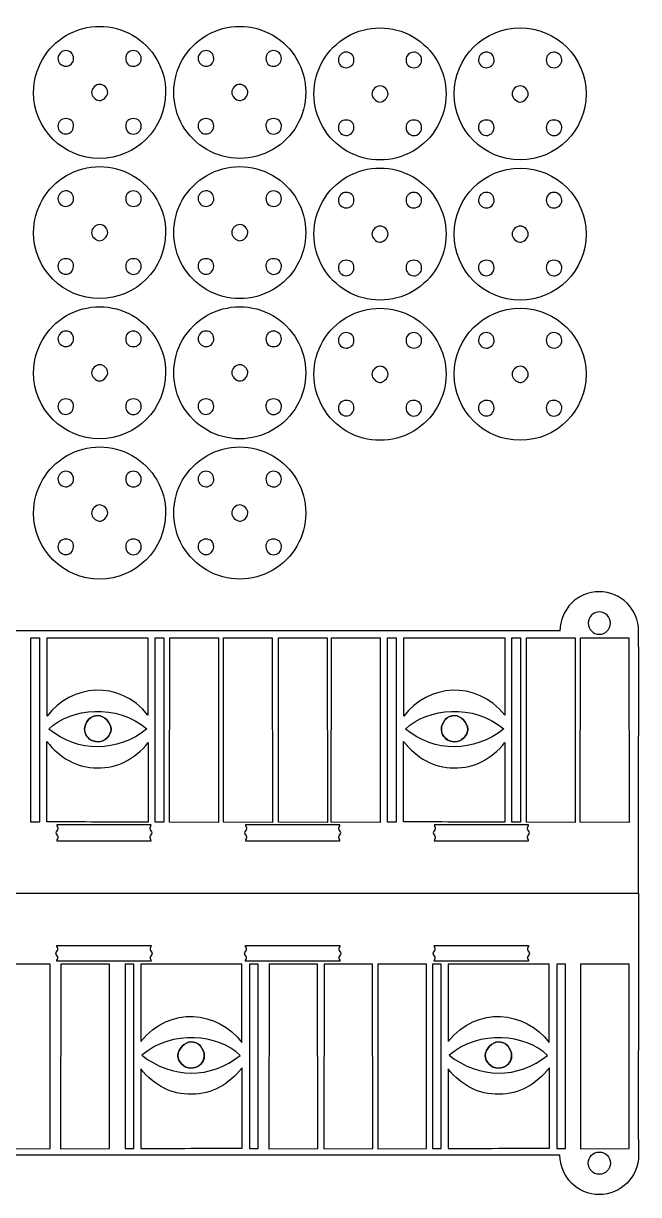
# Model space of a CAD drawing. Extents: x 12 to 252, y 24 to 247.
# Drawn here: x 134.9 to 252.3, y 24.1 to 247.5 of the extents above; entities that cross this region are included whole.
import ezdxf

# ---------------------------------------------------------------- set-up
doc = ezdxf.new("R2010")
doc.units = 0
doc.layers.add('Base', color=7, linetype='CONTINUOUS')

msp = doc.modelspace()

# ---------------------------------------------------------------- linework, layer by layer
at = {"layer": 'Base', "color": 7}
for points in [[(144.471365, 240.767176)], [(154.425734, 240.797804)], [(171.212502, 240.767176)], [(181.166871, 240.797804)], [(197.967207, 240.482061)], [(207.921576, 240.512689)], [(224.708344, 240.482061)], [(234.662713, 240.512689)], [(150.995306, 234.273864)], [(177.736443, 234.273864)], [(204.491147, 233.988749)], [(231.232284, 233.988749)], [(143.001182, 229.311995)], [(155.895918, 229.311995)], [(169.742318, 229.311995)], [(182.637055, 229.311995)], [(196.497023, 229.02688)], [(209.39176, 229.02688)], [(223.23816, 229.02688)], [(236.132897, 229.02688)], [(144.471365, 214.026057)], [(154.425734, 214.056685)], [(171.212502, 214.026057)], [(181.166871, 214.056685)], [(197.967207, 213.740906)], [(207.921576, 213.771535)], [(224.708344, 213.740906)], [(234.662713, 213.771535)], [(150.995306, 207.532744)], [(177.736443, 207.532744)], [(204.491147, 207.247594)], [(231.232284, 207.247594)], [(143.001182, 202.570876)], [(155.895918, 202.570876)], [(169.742318, 202.570876)], [(182.637055, 202.570876)], [(196.497023, 202.285725)], [(209.39176, 202.285725)], [(223.23816, 202.285725)], [(236.132897, 202.285725)], [(144.471365, 187.284937)], [(154.425734, 187.315566)], [(171.212502, 187.284937)], [(181.166871, 187.315566)], [(197.967207, 186.999787)], [(207.921576, 187.030415)], [(224.708344, 186.999787)], [(234.662713, 187.030415)], [(150.995306, 180.791625)], [(177.736443, 180.791625)], [(204.491147, 180.506475)], [(231.232284, 180.506475)], [(143.001182, 175.829756)], [(155.895918, 175.829756)], [(169.742318, 175.829756)], [(182.637055, 175.829756)], [(196.497023, 175.544606)], [(209.39176, 175.544606)], [(223.23816, 175.544606)], [(236.132897, 175.544606)], [(144.471365, 160.543783)], [(154.425734, 160.574411)], [(171.212502, 160.543783)], [(181.166871, 160.574411)], [(150.995306, 154.050471)], [(177.736443, 154.050471)], [(143.001182, 149.088602)], [(155.895918, 149.088602)], [(169.742318, 149.088602)], [(182.637055, 149.088602)], [(136.336571, 130.24884), (137.975079, 130.24884), (137.975079, 95.088902), (136.336571, 95.088902)], [(161.703126, 95.088902), (160.064616, 95.088902), (160.064616, 130.24884), (161.703126, 130.24884)], [(172.14386, 95.048456), (162.803176, 95.109292), (162.832457, 130.289124), (172.11458, 130.289124)], [(182.419098, 95.048456), (173.078414, 95.109292), (173.107695, 130.289124), (182.389818, 130.289124)], [(192.910843, 95.048456), (183.570159, 95.109292), (183.59944, 130.289124), (192.881563, 130.289124)], [(202.97541, 95.048456), (193.634726, 95.109292), (193.664006, 130.289124), (202.946129, 130.289124)], [(204.398113, 130.24884), (206.036621, 130.24884), (206.036621, 95.088902), (204.398113, 95.088902)], [(229.764668, 95.088902), (228.126158, 95.088902), (228.126158, 130.24884), (229.764668, 130.24884)], [(240.205402, 95.048456), (230.864718, 95.109292), (230.893999, 130.289124), (240.176122, 130.289124)], [(250.48064, 95.048456), (241.139956, 95.109292), (241.169237, 130.289124), (250.45136, 130.289124)], [(146.592425, 112.790242)], [(146.592425, 112.790242)], [(158.486792, 112.911616)], [(214.653967, 112.790242)], [(214.653967, 112.790242)], [(226.548334, 112.911616)], [(139.370848, 95.149586)], [(207.43239, 95.149586)], [(130.683604, 32.808619), (140.024287, 32.869456), (139.995007, 68.04929), (130.712884, 68.04929)], [(142.014744, 32.808619), (151.355432, 32.869456), (151.326151, 68.04929), (142.044025, 68.04929)], [(154.308314, 32.849057), (155.946823, 32.849057), (155.946823, 68.008996), (154.308314, 68.008996)], [(179.674868, 68.008996), (178.03636, 68.008996), (178.03636, 32.849057), (179.674868, 32.849057)], [(181.738396, 32.808619), (191.07908, 32.869456), (191.049799, 68.04929), (181.767677, 68.04929)], [(192.230141, 32.808619), (201.570825, 32.869456), (201.541544, 68.04929), (192.259421, 68.04929)], [(202.505379, 32.808619), (211.846063, 32.869456), (211.816782, 68.04929), (202.53466, 68.04929)], [(212.94611, 32.849057), (214.58462, 32.849057), (214.58462, 68.008996), (212.94611, 68.008996)], [(238.312665, 68.008996), (236.674157, 68.008996), (236.674157, 32.849057), (238.312665, 32.849057)], [(241.169205, 32.808619), (250.509889, 32.869456), (250.480609, 68.04929), (241.198486, 68.04929)], [(157.524647, 50.671771)], [(169.419014, 50.550398)], [(169.419014, 50.550398)], [(216.162444, 50.671771)], [(228.05681, 50.550398)], [(228.05681, 50.550398)], [(176.640591, 32.909742)], [(235.278388, 32.909742)]]:
    msp.add_lwpolyline(points, close=True, dxfattribs=at)
at = {"layer": 'Base', "color": 1}
for points in [[(162.042449, 234.304524)], [(188.78359, 234.304524)], [(215.538288, 234.019398)], [(242.279421, 234.019398)], [(162.042449, 207.563415)], [(188.78359, 207.563415)], [(215.538288, 207.278247)], [(242.279421, 207.278247)], [(162.042449, 180.822282)], [(188.78359, 180.822282)], [(215.538288, 180.537135)], [(242.279421, 180.537135)], [(162.042449, 154.081127)], [(188.78359, 154.081127)], [(252.279397, 131.573871)], [(252.281362, 31.580084)]]:
    msp.add_lwpolyline(points, close=True, dxfattribs=at)
for points in [[(237.279932, 131.577412), (12.27981, 131.577412)], [(252.280031, 128.579129), (252.280031, 131.577412)], [(252.280031, 128.579129), (252.280031, 111.57667)], [(252.280031, 81.575557), (252.280031, 94.578781), (252.280031, 111.57667)], [(12.280254, 81.578748), (252.280494, 81.578748), (252.280494, 68.578381), (252.280494, 51.578558)], [(252.280494, 34.578735), (252.280494, 51.578558)], [(252.280494, 34.578735), (252.280494, 31.57701)], [(237.281286, 31.580084), (12.280534, 31.580084)]]:
    msp.add_lwpolyline(points, dxfattribs=at)
at = {"layer": 'Base', "color": 7}
for points in [[(139.431533, 115.339037), (139.431533, 130.24884), (158.668848, 130.24884), (158.668848, 115.521092)], [(207.493075, 115.339037), (207.493075, 130.24884), (226.73039, 130.24884), (226.73039, 115.521092)], [(139.370848, 95.149586), (139.370848, 110.484194)], [(158.729534, 110.302136), (158.729534, 95.088902)], [(207.43239, 95.149586), (207.43239, 110.484194)], [(226.791076, 110.302136), (226.791076, 95.088902)], [(176.579907, 53.099193), (176.579907, 68.008996), (157.342591, 68.008996), (157.342591, 53.281247)], [(235.217703, 53.099193), (235.217703, 68.008996), (215.980387, 68.008996), (215.980387, 53.281247)], [(157.281905, 48.062292), (157.281905, 32.849057)], [(176.640591, 32.909742), (176.640591, 48.24435)], [(215.919702, 48.062292), (215.919702, 32.849057)], [(235.278388, 32.909742), (235.278388, 48.24435)]]:
    msp.add_lwpolyline(points, dxfattribs=at)
at = {"layer": 'Base', "color": 3}
for points in [[(159.280998, 94.580126), (141.280783, 94.580126)], [(195.280992, 94.580126), (177.281212, 94.580126)], [(231.281421, 94.580126), (213.281207, 94.580126)], [(141.280783, 91.578714), (159.280998, 91.578714)], [(177.281212, 91.578714), (195.280992, 91.578714)], [(213.281207, 91.578714), (231.281421, 91.578714)], [(141.28034, 71.579015), (159.280339, 71.579015)], [(177.280758, 71.579015), (195.280757, 71.579015)], [(213.280755, 71.579015), (231.280754, 71.579015)], [(159.280339, 68.578455), (141.28034, 68.578455)], [(195.280757, 68.578455), (177.280758, 68.578455)], [(231.280754, 68.578455), (213.280755, 68.578455)]]:
    msp.add_lwpolyline(points, dxfattribs=at)
at = {"layer": 'Base', "color": 1}
for points in [[(143.151571, 245.211178), (147.048143, 247.460864), (151.848918, 247.460864), (155.74549, 245.211178)], [(169.892711, 245.211178), (173.789283, 247.460864), (178.590058, 247.460864), (182.48663, 245.211178)], [(196.647409, 244.926052), (200.543981, 247.175739), (205.344756, 247.175739), (209.241328, 244.926052)], [(217.091583, 234.019398), (217.091583, 240.974827), (222.730073, 246.613316), (229.685502, 246.613316)], [(229.685502, 246.613316), (236.640931, 246.613316), (242.279421, 240.974827), (242.279421, 234.019398)], [(136.854611, 234.304524), (136.854611, 238.803898), (139.254999, 242.961491), (143.151571, 245.211178)], [(155.74549, 245.211178), (159.642062, 242.961491), (162.042449, 238.803898), (162.042449, 234.304524)], [(163.595752, 234.304524), (163.595752, 238.803898), (165.996139, 242.961491), (169.892711, 245.211178)], [(182.48663, 245.211178), (186.383203, 242.961491), (188.78359, 238.803898), (188.78359, 234.304524)], [(190.35045, 234.019398), (190.35045, 238.518772), (192.750837, 242.676365), (196.647409, 244.926052)], [(209.241328, 244.926052), (213.1379, 242.676365), (215.538288, 238.518772), (215.538288, 234.019398)], [(149.44853, 221.710605), (142.493101, 221.710605), (136.854612, 227.349094), (136.854611, 234.304524)], [(162.042449, 234.304524), (162.042449, 227.349094), (156.40396, 221.710605), (149.44853, 221.710605)], [(169.892711, 223.39787), (165.996139, 225.647557), (163.595752, 229.80515), (163.595752, 234.304524)], [(188.78359, 234.304524), (188.78359, 229.80515), (186.383203, 225.647557), (182.48663, 223.39787)], [(196.647409, 223.112744), (192.750837, 225.362431), (190.35045, 229.520024), (190.35045, 234.019398)], [(215.538288, 234.019398), (215.538288, 229.520024), (213.1379, 225.362431), (209.241328, 223.112744)], [(229.685502, 221.42548), (222.730073, 221.42548), (217.091583, 227.063969), (217.091583, 234.019398)], [(242.279421, 234.019398), (242.279421, 227.063969), (236.640931, 221.42548), (229.685502, 221.42548)], [(182.48663, 223.39787), (178.590058, 221.148183), (173.789283, 221.148183), (169.892711, 223.39787)], [(209.241328, 223.112744), (205.344756, 220.863057), (200.543981, 220.863057), (196.647409, 223.112744)], [(143.151571, 218.470069), (147.048143, 220.719756), (151.848918, 220.719756), (155.74549, 218.470069)], [(169.892711, 218.470069), (173.789283, 220.719756), (178.590058, 220.719756), (182.48663, 218.470069)], [(196.647409, 218.184901), (200.543981, 220.434588), (205.344756, 220.434588), (209.241328, 218.184901)], [(217.091583, 207.278247), (217.091583, 214.233676), (222.730073, 219.872165), (229.685502, 219.872165)], [(229.685502, 219.872165), (236.640931, 219.872165), (242.279421, 214.233676), (242.279421, 207.278247)], [(136.854611, 207.563415), (136.854611, 212.062789), (139.254999, 216.220382), (143.151571, 218.470069)], [(155.74549, 218.470069), (159.642062, 216.220382), (162.042449, 212.062789), (162.042449, 207.563415)], [(163.595752, 207.563415), (163.595752, 212.062789), (165.996139, 216.220382), (169.892711, 218.470069)], [(182.48663, 218.470069), (186.383203, 216.220382), (188.78359, 212.062789), (188.78359, 207.563415)], [(190.35045, 207.278247), (190.35045, 211.777621), (192.750837, 215.935214), (196.647409, 218.184901)], [(209.241328, 218.184901), (213.1379, 215.935214), (215.538288, 211.777621), (215.538288, 207.278247)], [(149.44853, 194.969496), (142.493101, 194.969496), (136.854612, 200.607986), (136.854611, 207.563415)], [(162.042449, 207.563415), (162.042449, 200.607986), (156.40396, 194.969496), (149.44853, 194.969496)], [(169.892711, 196.656761), (165.996139, 198.906448), (163.595752, 203.064041), (163.595752, 207.563415)], [(188.78359, 207.563415), (188.78359, 203.064041), (186.383203, 198.906448), (182.48663, 196.656761)], [(196.647409, 196.371593), (192.750837, 198.62128), (190.35045, 202.778873), (190.35045, 207.278247)], [(215.538288, 207.278247), (215.538288, 202.778873), (213.1379, 198.62128), (209.241328, 196.371593)], [(229.685502, 194.684329), (222.730073, 194.684329), (217.091583, 200.322818), (217.091583, 207.278247)], [(242.279421, 207.278247), (242.279421, 200.322818), (236.640931, 194.684329), (229.685502, 194.684329)], [(182.48663, 196.656761), (178.590058, 194.407074), (173.789283, 194.407074), (169.892711, 196.656761)], [(209.241328, 196.371593), (205.344756, 194.121906), (200.543981, 194.121906), (196.647409, 196.371593)], [(143.151571, 191.728935), (147.048143, 193.978622), (151.848918, 193.978622), (155.74549, 191.728935)], [(169.892711, 191.728935), (173.789283, 193.978622), (178.590058, 193.978622), (182.48663, 191.728935)], [(196.647409, 191.443789), (200.543981, 193.693476), (205.344756, 193.693476), (209.241328, 191.443789)], [(217.091583, 180.537135), (217.091583, 187.492564), (222.730073, 193.131053), (229.685502, 193.131053)], [(229.685502, 193.131053), (236.640931, 193.131053), (242.279421, 187.492564), (242.279421, 180.537135)], [(136.854611, 180.822282), (136.854611, 185.321655), (139.254999, 189.479248), (143.151571, 191.728935)], [(155.74549, 191.728935), (159.642062, 189.479248), (162.042449, 185.321655), (162.042449, 180.822282)], [(163.595752, 180.822282), (163.595752, 185.321655), (165.996139, 189.479248), (169.892711, 191.728935)], [(182.48663, 191.728935), (186.383203, 189.479248), (188.78359, 185.321655), (188.78359, 180.822282)], [(190.35045, 180.537135), (190.35045, 185.036509), (192.750837, 189.194102), (196.647409, 191.443789)], [(209.241328, 191.443789), (213.1379, 189.194102), (215.538288, 185.036509), (215.538288, 180.537135)], [(149.44853, 168.228363), (142.493101, 168.228363), (136.854612, 173.866852), (136.854611, 180.822282)], [(162.042449, 180.822282), (162.042449, 173.866852), (156.40396, 168.228363), (149.44853, 168.228363)], [(169.892711, 169.915628), (165.996139, 172.165315), (163.595752, 176.322908), (163.595752, 180.822282)], [(188.78359, 180.822282), (188.78359, 176.322908), (186.383203, 172.165315), (182.48663, 169.915628)], [(196.647409, 169.630481), (192.750837, 171.880168), (190.35045, 176.037761), (190.35045, 180.537135)], [(215.538288, 180.537135), (215.538288, 176.037761), (213.1379, 171.880168), (209.241328, 169.630481)], [(229.685502, 167.943216), (222.730073, 167.943216), (217.091583, 173.581706), (217.091583, 180.537135)], [(242.279421, 180.537135), (242.279421, 173.581706), (236.640931, 167.943216), (229.685502, 167.943216)], [(182.48663, 169.915628), (178.590058, 167.665941), (173.789283, 167.665941), (169.892711, 169.915628)], [(209.241328, 169.630481), (205.344756, 167.380794), (200.543981, 167.380794), (196.647409, 169.630481)], [(143.151571, 164.987781), (147.048143, 167.237468), (151.848918, 167.237468), (155.74549, 164.987781)], [(169.892711, 164.987781), (173.789283, 167.237468), (178.590058, 167.237468), (182.48663, 164.987781)], [(136.854611, 154.081127), (136.854611, 158.580501), (139.254999, 162.738094), (143.151571, 164.987781)], [(155.74549, 164.987781), (159.642062, 162.738094), (162.042449, 158.580501), (162.042449, 154.081127)], [(163.595752, 154.081127), (163.595752, 158.580501), (165.996139, 162.738094), (169.892711, 164.987781)], [(182.48663, 164.987781), (186.383203, 162.738094), (188.78359, 158.580501), (188.78359, 154.081127)], [(149.44853, 141.487208), (142.493101, 141.487208), (136.854612, 147.125698), (136.854611, 154.081127)], [(162.042449, 154.081127), (162.042449, 147.125698), (156.40396, 141.487208), (149.44853, 141.487208)], [(169.892711, 143.174473), (165.996139, 145.42416), (163.595752, 149.581753), (163.595752, 154.081127)], [(188.78359, 154.081127), (188.78359, 149.581753), (186.383203, 145.42416), (182.48663, 143.174473)], [(182.48663, 143.174473), (178.590058, 140.924786), (173.789283, 140.924786), (169.892711, 143.174473)], [(244.778879, 139.075774), (240.636905, 139.075774), (237.279284, 135.719538), (237.279284, 131.573871)], [(252.279397, 131.573871), (252.279397, 135.719538), (248.921314, 139.075774), (244.778879, 139.075774)], [(244.781126, 24.081431), (240.639258, 24.081431), (237.281286, 27.437028), (237.281286, 31.580084)], [(252.281362, 31.580084), (252.281362, 27.437028), (248.92339, 24.081431), (244.781126, 24.081431)]]:
    msp.add_open_spline(points, degree=3, dxfattribs=at)
at = {"layer": 'Base', "color": 7}
for points in [[(142.970553, 242.267988), (142.204832, 242.267988), (141.530998, 241.594154), (141.50037, 240.828432)], [(144.471365, 240.767176), (144.471365, 241.686039), (143.889419, 242.267988), (142.970553, 242.267988)], [(155.895918, 242.267988), (155.038312, 242.237367), (154.425734, 241.655411), (154.425734, 240.797804)], [(157.39673, 240.797804), (157.39673, 241.594154), (156.692268, 242.267988), (155.895918, 242.267988)], [(169.71169, 242.267988), (168.945969, 242.267988), (168.272135, 241.594154), (168.241507, 240.828432)], [(171.212502, 240.767176), (171.212502, 241.686039), (170.630556, 242.267988), (169.71169, 242.267988)], [(182.637055, 242.267988), (181.779449, 242.237367), (181.166871, 241.655411), (181.166871, 240.797804)], [(184.137867, 240.797804), (184.137867, 241.594154), (183.433405, 242.267988), (182.637055, 242.267988)], [(196.466395, 241.982873), (195.700673, 241.982873), (195.02684, 241.309039), (194.996211, 240.543317)], [(197.967207, 240.482061), (197.967207, 241.400924), (197.385258, 241.982873), (196.466395, 241.982873)], [(209.39176, 241.982873), (208.534154, 241.952252), (207.921576, 241.370296), (207.921576, 240.512689)], [(210.892572, 240.512689), (210.892572, 241.309039), (210.18811, 241.982873), (209.39176, 241.982873)], [(223.207532, 241.982873), (222.44181, 241.982873), (221.767977, 241.309039), (221.737348, 240.543317)], [(224.708344, 240.482061), (224.708344, 241.400924), (224.126395, 241.982873), (223.207532, 241.982873)], [(236.132897, 241.982873), (235.275291, 241.952252), (234.662713, 241.370296), (234.662713, 240.512689)], [(237.633709, 240.512689), (237.633709, 241.309039), (236.929247, 241.982873), (236.132897, 241.982873)], [(141.50037, 240.828432), (141.50037, 239.940198), (142.143575, 239.327621), (143.001182, 239.296992)], [(143.001182, 239.296992), (143.675015, 239.266371), (144.593881, 239.940198), (144.471365, 240.767176)], [(154.425734, 240.797804), (154.425734, 239.878938), (155.007684, 239.296992), (155.926546, 239.296992)], [(155.926546, 239.296992), (156.784156, 239.296992), (157.39673, 239.940198), (157.39673, 240.797804)], [(168.241507, 240.828432), (168.241507, 239.940198), (168.884712, 239.327621), (169.742318, 239.296992)], [(169.742318, 239.296992), (170.416152, 239.266371), (171.335018, 239.940198), (171.212502, 240.767176)], [(181.166871, 240.797804), (181.166871, 239.878938), (181.748821, 239.296992), (182.667683, 239.296992)], [(182.667683, 239.296992), (183.525293, 239.296992), (184.137867, 239.940198), (184.137867, 240.797804)], [(194.996211, 240.543317), (194.996211, 239.655083), (195.639417, 239.042506), (196.497023, 239.011877)], [(196.497023, 239.011877), (197.170857, 238.981256), (198.089723, 239.655083), (197.967207, 240.482061)], [(207.921576, 240.512689), (207.921576, 239.593823), (208.503522, 239.011877), (209.422388, 239.011877)], [(209.422388, 239.011877), (210.279994, 239.011877), (210.892572, 239.655083), (210.892572, 240.512689)], [(221.737348, 240.543317), (221.737348, 239.655083), (222.380554, 239.042506), (223.23816, 239.011877)], [(223.23816, 239.011877), (223.911994, 238.981256), (224.83086, 239.655083), (224.708344, 240.482061)], [(234.662713, 240.512689), (234.662713, 239.593823), (235.244659, 239.011877), (236.163525, 239.011877)], [(236.163525, 239.011877), (237.021131, 239.011877), (237.633709, 239.655083), (237.633709, 240.512689)], [(149.463866, 235.835936), (148.698144, 235.866557), (147.901794, 235.070214), (147.901794, 234.304492)], [(150.995306, 234.273864), (151.025927, 235.039586), (150.260216, 235.835936), (149.463866, 235.835936)], [(176.205003, 235.835936), (175.439281, 235.866557), (174.642931, 235.070214), (174.642931, 234.304492)], [(177.736443, 234.273864), (177.767064, 235.039586), (177.001353, 235.835936), (176.205003, 235.835936)], [(202.959707, 235.550821), (202.193986, 235.581442), (201.397636, 234.785099), (201.397636, 234.019377)], [(204.491147, 233.988749), (204.521769, 234.754471), (203.756054, 235.550821), (202.959707, 235.550821)], [(229.700844, 235.550821), (228.935123, 235.581442), (228.138773, 234.785099), (228.138773, 234.019377)], [(231.232284, 233.988749), (231.262906, 234.754471), (230.497191, 235.550821), (229.700844, 235.550821)], [(147.901794, 234.304492), (147.901794, 233.60003), (148.667516, 232.80368), (149.402609, 232.742424)], [(149.402609, 232.742424), (150.107071, 232.711803), (150.964678, 233.53877), (150.995306, 234.273864)], [(174.642931, 234.304492), (174.642931, 233.60003), (175.408653, 232.80368), (176.143746, 232.742424)], [(176.143746, 232.742424), (176.848208, 232.711803), (177.705814, 233.53877), (177.736443, 234.273864)], [(201.397636, 234.019377), (201.397636, 233.314915), (202.163357, 232.518565), (202.898448, 232.457309)], [(202.898448, 232.457309), (203.602909, 232.426688), (204.460519, 233.253655), (204.491147, 233.988749)], [(228.138773, 234.019377), (228.138773, 233.314915), (228.904494, 232.518565), (229.639585, 232.457309)], [(229.639585, 232.457309), (230.344046, 232.426688), (231.201656, 233.253655), (231.232284, 233.988749)], [(143.001182, 229.311995), (142.082319, 229.311995), (141.469741, 228.730046), (141.50037, 227.841811)], [(142.939925, 226.371628), (143.797531, 226.341007), (144.440737, 226.984202), (144.471365, 227.87244)], [(144.471365, 227.87244), (144.471365, 228.791302), (143.950676, 229.311995), (143.001182, 229.311995)], [(155.895918, 229.311995), (154.946424, 229.311995), (154.425734, 228.791302), (154.425734, 227.903068)], [(154.425734, 227.903068), (154.425734, 227.014833), (155.038312, 226.371628), (155.895918, 226.340996)], [(157.39673, 227.81118), (157.427351, 228.730046), (156.814784, 229.311995), (155.895918, 229.311995)], [(169.742318, 229.311995), (168.823456, 229.311995), (168.210878, 228.730046), (168.241507, 227.841811)], [(169.681062, 226.371628), (170.538668, 226.341007), (171.181874, 226.984202), (171.212502, 227.87244)], [(171.212502, 227.87244), (171.212502, 228.791302), (170.691813, 229.311995), (169.742318, 229.311995)], [(182.637055, 229.311995), (181.687561, 229.311995), (181.166871, 228.791302), (181.166871, 227.903068)], [(181.166871, 227.903068), (181.166871, 227.014833), (181.779449, 226.371628), (182.637055, 226.340996)], [(184.137867, 227.81118), (184.168488, 228.730046), (183.555921, 229.311995), (182.637055, 229.311995)], [(196.497023, 229.02688), (195.578157, 229.02688), (194.965583, 228.444931), (194.996211, 227.556696)], [(197.967207, 227.587325), (197.967207, 228.506187), (197.446518, 229.02688), (196.497023, 229.02688)], [(209.39176, 229.02688), (208.442266, 229.02688), (207.921576, 228.506187), (207.921576, 227.617953)], [(210.892572, 227.526065), (210.923193, 228.444931), (210.310626, 229.02688), (209.39176, 229.02688)], [(223.23816, 229.02688), (222.319294, 229.02688), (221.70672, 228.444931), (221.737348, 227.556696)], [(224.708344, 227.587325), (224.708344, 228.506187), (224.187655, 229.02688), (223.23816, 229.02688)], [(236.132897, 229.02688), (235.183402, 229.02688), (234.662713, 228.506187), (234.662713, 227.617953)], [(237.633709, 227.526065), (237.66433, 228.444931), (237.051763, 229.02688), (236.132897, 229.02688)], [(141.50037, 227.841811), (141.50037, 227.07609), (142.174203, 226.371628), (142.939925, 226.371628)], [(155.895918, 226.340996), (156.692268, 226.340996), (157.39673, 227.014833), (157.39673, 227.81118)], [(168.241507, 227.841811), (168.241507, 227.07609), (168.91534, 226.371628), (169.681062, 226.371628)], [(182.637055, 226.340996), (183.433405, 226.340996), (184.137867, 227.014833), (184.137867, 227.81118)], [(194.996211, 227.556696), (194.996211, 226.790975), (195.670045, 226.086513), (196.435767, 226.086513)], [(196.435767, 226.086513), (197.293373, 226.055892), (197.936579, 226.699087), (197.967207, 227.587325)], [(207.921576, 227.617953), (207.921576, 226.729718), (208.534154, 226.086513), (209.39176, 226.055881)], [(209.39176, 226.055881), (210.18811, 226.055881), (210.892572, 226.729718), (210.892572, 227.526065)], [(221.737348, 227.556696), (221.737348, 226.790975), (222.411182, 226.086513), (223.176904, 226.086513)], [(223.176904, 226.086513), (224.03451, 226.055892), (224.677716, 226.699087), (224.708344, 227.587325)], [(234.662713, 227.617953), (234.662713, 226.729718), (235.275291, 226.086513), (236.132897, 226.055881)], [(236.132897, 226.055881), (236.929247, 226.055881), (237.633709, 226.729718), (237.633709, 227.526065)], [(142.970553, 215.526869), (142.204832, 215.526869), (141.530998, 214.853035), (141.50037, 214.087313)], [(144.471365, 214.026057), (144.471365, 214.944919), (143.889419, 215.526869), (142.970553, 215.526869)], [(155.895918, 215.526869), (155.038312, 215.496248), (154.425734, 214.914291), (154.425734, 214.056685)], [(157.39673, 214.056685), (157.39673, 214.853035), (156.692268, 215.526869), (155.895918, 215.526869)], [(169.71169, 215.526869), (168.945969, 215.526869), (168.272135, 214.853035), (168.241507, 214.087313)], [(171.212502, 214.026057), (171.212502, 214.944919), (170.630556, 215.526869), (169.71169, 215.526869)], [(182.637055, 215.526869), (181.779449, 215.496248), (181.166871, 214.914291), (181.166871, 214.056685)], [(184.137867, 214.056685), (184.137867, 214.853035), (183.433405, 215.526869), (182.637055, 215.526869)], [(196.466395, 215.241718), (195.700673, 215.241718), (195.02684, 214.567885), (194.996211, 213.802163)], [(197.967207, 213.740906), (197.967207, 214.659769), (197.385258, 215.241718), (196.466395, 215.241718)], [(209.39176, 215.241718), (208.534154, 215.211097), (207.921576, 214.629141), (207.921576, 213.771535)], [(210.892572, 213.771535), (210.892572, 214.567885), (210.18811, 215.241718), (209.39176, 215.241718)], [(223.207532, 215.241718), (222.44181, 215.241718), (221.767977, 214.567885), (221.737348, 213.802163)], [(224.708344, 213.740906), (224.708344, 214.659769), (224.126395, 215.241718), (223.207532, 215.241718)], [(236.132897, 215.241718), (235.275291, 215.211097), (234.662713, 214.629141), (234.662713, 213.771535)], [(237.633709, 213.771535), (237.633709, 214.567885), (236.929247, 215.241718), (236.132897, 215.241718)], [(141.50037, 214.087313), (141.50037, 213.199079), (142.143575, 212.586501), (143.001182, 212.555873)], [(143.001182, 212.555873), (143.675015, 212.525252), (144.593881, 213.199079), (144.471365, 214.026057)], [(154.425734, 214.056685), (154.425734, 213.137819), (155.007684, 212.555873), (155.926546, 212.555873)], [(155.926546, 212.555873), (156.784156, 212.555873), (157.39673, 213.199079), (157.39673, 214.056685)], [(168.241507, 214.087313), (168.241507, 213.199079), (168.884712, 212.586501), (169.742318, 212.555873)], [(169.742318, 212.555873), (170.416152, 212.525252), (171.335018, 213.199079), (171.212502, 214.026057)], [(181.166871, 214.056685), (181.166871, 213.137819), (181.748821, 212.555873), (182.667683, 212.555873)], [(182.667683, 212.555873), (183.525293, 212.555873), (184.137867, 213.199079), (184.137867, 214.056685)], [(194.996211, 213.802163), (194.996211, 212.913928), (195.639417, 212.301351), (196.497023, 212.270723)], [(196.497023, 212.270723), (197.170857, 212.240102), (198.089723, 212.913928), (197.967207, 213.740906)], [(207.921576, 213.771535), (207.921576, 212.852668), (208.503522, 212.270723), (209.422388, 212.270723)], [(209.422388, 212.270723), (210.279994, 212.270723), (210.892572, 212.913928), (210.892572, 213.771535)], [(221.737348, 213.802163), (221.737348, 212.913928), (222.380554, 212.301351), (223.23816, 212.270723)], [(223.23816, 212.270723), (223.911994, 212.240102), (224.83086, 212.913928), (224.708344, 213.740906)], [(234.662713, 213.771535), (234.662713, 212.852668), (235.244659, 212.270723), (236.163525, 212.270723)], [(236.163525, 212.270723), (237.021131, 212.270723), (237.633709, 212.913928), (237.633709, 213.771535)], [(149.463866, 209.094816), (148.698144, 209.125437), (147.901794, 208.329094), (147.901794, 207.563373)], [(150.995306, 207.532744), (151.025927, 208.298466), (150.260216, 209.094816), (149.463866, 209.094816)], [(176.205003, 209.094816), (175.439281, 209.125437), (174.642931, 208.329094), (174.642931, 207.563373)], [(177.736443, 207.532744), (177.767064, 208.298466), (177.001353, 209.094816), (176.205003, 209.094816)], [(202.959707, 208.809666), (202.193986, 208.840287), (201.397636, 208.043944), (201.397636, 207.278222)], [(204.491147, 207.247594), (204.521769, 208.013316), (203.756054, 208.809666), (202.959707, 208.809666)], [(229.700844, 208.809666), (228.935123, 208.840287), (228.138773, 208.043944), (228.138773, 207.278222)], [(231.232284, 207.247594), (231.262906, 208.013316), (230.497191, 208.809666), (229.700844, 208.809666)], [(147.901794, 207.563373), (147.901794, 206.858911), (148.667516, 206.062561), (149.402609, 206.001304)], [(149.402609, 206.001304), (150.107071, 205.970683), (150.964678, 206.797651), (150.995306, 207.532744)], [(174.642931, 207.563373), (174.642931, 206.858911), (175.408653, 206.062561), (176.143746, 206.001304)], [(176.143746, 206.001304), (176.848208, 205.970683), (177.705814, 206.797651), (177.736443, 207.532744)], [(201.397636, 207.278222), (201.397636, 206.57376), (202.163357, 205.77741), (202.898448, 205.716154)], [(202.898448, 205.716154), (203.602909, 205.685533), (204.460519, 206.512501), (204.491147, 207.247594)], [(228.138773, 207.278222), (228.138773, 206.57376), (228.904494, 205.77741), (229.639585, 205.716154)], [(229.639585, 205.716154), (230.344046, 205.685533), (231.201656, 206.512501), (231.232284, 207.247594)], [(143.001182, 202.570876), (142.082319, 202.570876), (141.469741, 201.988926), (141.50037, 201.100692)], [(141.50037, 201.100692), (141.50037, 200.33497), (142.174203, 199.630508), (142.939925, 199.630508)], [(142.939925, 199.630508), (143.797531, 199.599887), (144.440737, 200.243082), (144.471365, 201.13132)], [(144.471365, 201.13132), (144.471365, 202.050183), (143.950676, 202.570876), (143.001182, 202.570876)], [(155.895918, 202.570876), (154.946424, 202.570876), (154.425734, 202.050183), (154.425734, 201.161948)], [(154.425734, 201.161948), (154.425734, 200.273714), (155.038312, 199.630508), (155.895918, 199.599877)], [(157.39673, 201.07006), (157.427351, 201.988926), (156.814784, 202.570876), (155.895918, 202.570876)], [(155.895918, 199.599877), (156.692268, 199.599877), (157.39673, 200.273714), (157.39673, 201.07006)], [(169.742318, 202.570876), (168.823456, 202.570876), (168.210878, 201.988926), (168.241507, 201.100692)], [(168.241507, 201.100692), (168.241507, 200.33497), (168.91534, 199.630508), (169.681062, 199.630508)], [(169.681062, 199.630508), (170.538668, 199.599887), (171.181874, 200.243082), (171.212502, 201.13132)], [(171.212502, 201.13132), (171.212502, 202.050183), (170.691813, 202.570876), (169.742318, 202.570876)], [(182.637055, 202.570876), (181.687561, 202.570876), (181.166871, 202.050183), (181.166871, 201.161948)], [(181.166871, 201.161948), (181.166871, 200.273714), (181.779449, 199.630508), (182.637055, 199.599877)], [(184.137867, 201.07006), (184.168488, 201.988926), (183.555921, 202.570876), (182.637055, 202.570876)], [(182.637055, 199.599877), (183.433405, 199.599877), (184.137867, 200.273714), (184.137867, 201.07006)], [(196.497023, 202.285725), (195.578157, 202.285725), (194.965583, 201.703776), (194.996211, 200.815542)], [(197.967207, 200.84617), (197.967207, 201.765033), (197.446518, 202.285725), (196.497023, 202.285725)], [(209.39176, 202.285725), (208.442266, 202.285725), (207.921576, 201.765033), (207.921576, 200.876798)], [(210.892572, 200.78491), (210.923193, 201.703776), (210.310626, 202.285725), (209.39176, 202.285725)], [(223.23816, 202.285725), (222.319294, 202.285725), (221.70672, 201.703776), (221.737348, 200.815542)], [(224.708344, 200.84617), (224.708344, 201.765033), (224.187655, 202.285725), (223.23816, 202.285725)], [(236.132897, 202.285725), (235.183402, 202.285725), (234.662713, 201.765033), (234.662713, 200.876798)], [(237.633709, 200.78491), (237.66433, 201.703776), (237.051763, 202.285725), (236.132897, 202.285725)], [(194.996211, 200.815542), (194.996211, 200.04982), (195.670045, 199.345358), (196.435767, 199.345358)], [(196.435767, 199.345358), (197.293373, 199.314737), (197.936579, 199.957932), (197.967207, 200.84617)], [(207.921576, 200.876798), (207.921576, 199.988564), (208.534154, 199.345358), (209.39176, 199.314726)], [(209.39176, 199.314726), (210.18811, 199.314726), (210.892572, 199.988564), (210.892572, 200.78491)], [(221.737348, 200.815542), (221.737348, 200.04982), (222.411182, 199.345358), (223.176904, 199.345358)], [(223.176904, 199.345358), (224.03451, 199.314737), (224.677716, 199.957932), (224.708344, 200.84617)], [(234.662713, 200.876798), (234.662713, 199.988564), (235.275291, 199.345358), (236.132897, 199.314726)], [(236.132897, 199.314726), (236.929247, 199.314726), (237.633709, 199.988564), (237.633709, 200.78491)], [(142.970553, 188.785749), (142.204832, 188.785749), (141.530998, 188.111916), (141.50037, 187.346194)], [(144.471365, 187.284937), (144.471365, 188.2038), (143.889419, 188.785749), (142.970553, 188.785749)], [(155.895918, 188.785749), (155.038312, 188.755128), (154.425734, 188.173172), (154.425734, 187.315566)], [(157.39673, 187.315566), (157.39673, 188.111916), (156.692268, 188.785749), (155.895918, 188.785749)], [(169.71169, 188.785749), (168.945969, 188.785749), (168.272135, 188.111916), (168.241507, 187.346194)], [(171.212502, 187.284937), (171.212502, 188.2038), (170.630556, 188.785749), (169.71169, 188.785749)], [(182.637055, 188.785749), (181.779449, 188.755128), (181.166871, 188.173172), (181.166871, 187.315566)], [(184.137867, 187.315566), (184.137867, 188.111916), (183.433405, 188.785749), (182.637055, 188.785749)], [(196.466395, 188.500599), (195.700673, 188.500599), (195.02684, 187.826765), (194.996211, 187.061043)], [(197.967207, 186.999787), (197.967207, 187.91865), (197.385258, 188.500599), (196.466395, 188.500599)], [(209.39176, 188.500599), (208.534154, 188.469978), (207.921576, 187.888022), (207.921576, 187.030415)], [(210.892572, 187.030415), (210.892572, 187.826765), (210.18811, 188.500599), (209.39176, 188.500599)], [(223.207532, 188.500599), (222.44181, 188.500599), (221.767977, 187.826765), (221.737348, 187.061043)], [(224.708344, 186.999787), (224.708344, 187.91865), (224.126395, 188.500599), (223.207532, 188.500599)], [(236.132897, 188.500599), (235.275291, 188.469978), (234.662713, 187.888022), (234.662713, 187.030415)], [(237.633709, 187.030415), (237.633709, 187.826765), (236.929247, 188.500599), (236.132897, 188.500599)], [(141.50037, 187.346194), (141.50037, 186.457959), (142.143575, 185.845382), (143.001182, 185.814754)], [(143.001182, 185.814754), (143.675015, 185.784133), (144.593881, 186.457959), (144.471365, 187.284937)], [(154.425734, 187.315566), (154.425734, 186.396699), (155.007684, 185.814754), (155.926546, 185.814754)], [(155.926546, 185.814754), (156.784156, 185.814754), (157.39673, 186.457959), (157.39673, 187.315566)], [(168.241507, 187.346194), (168.241507, 186.457959), (168.884712, 185.845382), (169.742318, 185.814754)], [(169.742318, 185.814754), (170.416152, 185.784133), (171.335018, 186.457959), (171.212502, 187.284937)], [(181.166871, 187.315566), (181.166871, 186.396699), (181.748821, 185.814754), (182.667683, 185.814754)], [(182.667683, 185.814754), (183.525293, 185.814754), (184.137867, 186.457959), (184.137867, 187.315566)], [(194.996211, 187.061043), (194.996211, 186.172809), (195.639417, 185.560232), (196.497023, 185.529603)], [(196.497023, 185.529603), (197.170857, 185.498982), (198.089723, 186.172809), (197.967207, 186.999787)], [(207.921576, 187.030415), (207.921576, 186.111549), (208.503522, 185.529603), (209.422388, 185.529603)], [(209.422388, 185.529603), (210.279994, 185.529603), (210.892572, 186.172809), (210.892572, 187.030415)], [(221.737348, 187.061043), (221.737348, 186.172809), (222.380554, 185.560232), (223.23816, 185.529603)], [(223.23816, 185.529603), (223.911994, 185.498982), (224.83086, 186.172809), (224.708344, 186.999787)], [(234.662713, 187.030415), (234.662713, 186.111549), (235.244659, 185.529603), (236.163525, 185.529603)], [(236.163525, 185.529603), (237.021131, 185.529603), (237.633709, 186.172809), (237.633709, 187.030415)], [(149.463866, 182.353697), (148.698144, 182.384318), (147.901794, 181.587975), (147.901794, 180.822253)], [(150.995306, 180.791625), (151.025927, 181.557347), (150.260216, 182.353697), (149.463866, 182.353697)], [(176.205003, 182.353697), (175.439281, 182.384318), (174.642931, 181.587975), (174.642931, 180.822253)], [(177.736443, 180.791625), (177.767064, 181.557347), (177.001353, 182.353697), (176.205003, 182.353697)], [(202.959707, 182.068547), (202.193986, 182.099168), (201.397636, 181.302825), (201.397636, 180.537103)], [(204.491147, 180.506475), (204.521769, 181.272197), (203.756054, 182.068547), (202.959707, 182.068547)], [(229.700844, 182.068547), (228.935123, 182.099168), (228.138773, 181.302825), (228.138773, 180.537103)], [(231.232284, 180.506475), (231.262906, 181.272197), (230.497191, 182.068547), (229.700844, 182.068547)], [(147.901794, 180.822253), (147.901794, 180.117791), (148.667516, 179.321441), (149.402609, 179.260185)], [(149.402609, 179.260185), (150.107071, 179.229564), (150.964678, 180.056531), (150.995306, 180.791625)], [(174.642931, 180.822253), (174.642931, 180.117791), (175.408653, 179.321441), (176.143746, 179.260185)], [(176.143746, 179.260185), (176.848208, 179.229564), (177.705814, 180.056531), (177.736443, 180.791625)], [(201.397636, 180.537103), (201.397636, 179.832641), (202.163357, 179.036291), (202.898448, 178.975035)], [(202.898448, 178.975035), (203.602909, 178.944414), (204.460519, 179.771381), (204.491147, 180.506475)], [(228.138773, 180.537103), (228.138773, 179.832641), (228.904494, 179.036291), (229.639585, 178.975035)], [(229.639585, 178.975035), (230.344046, 178.944414), (231.201656, 179.771381), (231.232284, 180.506475)], [(143.001182, 175.829756), (142.082319, 175.829756), (141.469741, 175.247807), (141.50037, 174.359573)], [(141.50037, 174.359573), (141.50037, 173.593851), (142.174203, 172.889389), (142.939925, 172.889389)], [(142.939925, 172.889389), (143.797531, 172.858768), (144.440737, 173.501963), (144.471365, 174.390201)], [(144.471365, 174.390201), (144.471365, 175.309063), (143.950676, 175.829756), (143.001182, 175.829756)], [(155.895918, 175.829756), (154.946424, 175.829756), (154.425734, 175.309063), (154.425734, 174.420829)], [(154.425734, 174.420829), (154.425734, 173.532595), (155.038312, 172.889389), (155.895918, 172.858757)], [(157.39673, 174.328941), (157.427351, 175.247807), (156.814784, 175.829756), (155.895918, 175.829756)], [(155.895918, 172.858757), (156.692268, 172.858757), (157.39673, 173.532595), (157.39673, 174.328941)], [(169.742318, 175.829756), (168.823456, 175.829756), (168.210878, 175.247807), (168.241507, 174.359573)], [(168.241507, 174.359573), (168.241507, 173.593851), (168.91534, 172.889389), (169.681062, 172.889389)], [(169.681062, 172.889389), (170.538668, 172.858768), (171.181874, 173.501963), (171.212502, 174.390201)], [(171.212502, 174.390201), (171.212502, 175.309063), (170.691813, 175.829756), (169.742318, 175.829756)], [(182.637055, 175.829756), (181.687561, 175.829756), (181.166871, 175.309063), (181.166871, 174.420829)], [(181.166871, 174.420829), (181.166871, 173.532595), (181.779449, 172.889389), (182.637055, 172.858757)], [(184.137867, 174.328941), (184.168488, 175.247807), (183.555921, 175.829756), (182.637055, 175.829756)], [(182.637055, 172.858757), (183.433405, 172.858757), (184.137867, 173.532595), (184.137867, 174.328941)], [(196.497023, 175.544606), (195.578157, 175.544606), (194.965583, 174.962657), (194.996211, 174.074422)], [(197.967207, 174.105051), (197.967207, 175.023913), (197.446518, 175.544606), (196.497023, 175.544606)], [(209.39176, 175.544606), (208.442266, 175.544606), (207.921576, 175.023913), (207.921576, 174.135679)], [(210.892572, 174.043791), (210.923193, 174.962657), (210.310626, 175.544606), (209.39176, 175.544606)], [(223.23816, 175.544606), (222.319294, 175.544606), (221.70672, 174.962657), (221.737348, 174.074422)], [(224.708344, 174.105051), (224.708344, 175.023913), (224.187655, 175.544606), (223.23816, 175.544606)], [(236.132897, 175.544606), (235.183402, 175.544606), (234.662713, 175.023913), (234.662713, 174.135679)], [(237.633709, 174.043791), (237.66433, 174.962657), (237.051763, 175.544606), (236.132897, 175.544606)], [(194.996211, 174.074422), (194.996211, 173.308701), (195.670045, 172.604239), (196.435767, 172.604239)], [(196.435767, 172.604239), (197.293373, 172.573618), (197.936579, 173.216813), (197.967207, 174.105051)], [(207.921576, 174.135679), (207.921576, 173.247444), (208.534154, 172.604239), (209.39176, 172.573607)], [(209.39176, 172.573607), (210.18811, 172.573607), (210.892572, 173.247444), (210.892572, 174.043791)], [(221.737348, 174.074422), (221.737348, 173.308701), (222.411182, 172.604239), (223.176904, 172.604239)], [(223.176904, 172.604239), (224.03451, 172.573618), (224.677716, 173.216813), (224.708344, 174.105051)], [(234.662713, 174.135679), (234.662713, 173.247444), (235.275291, 172.604239), (236.132897, 172.573607)], [(236.132897, 172.573607), (236.929247, 172.573607), (237.633709, 173.247444), (237.633709, 174.043791)], [(142.970553, 162.044595), (142.204832, 162.044595), (141.530998, 161.370761), (141.50037, 160.605039)], [(144.471365, 160.543783), (144.471365, 161.462645), (143.889419, 162.044595), (142.970553, 162.044595)], [(155.895918, 162.044595), (155.038312, 162.013974), (154.425734, 161.432017), (154.425734, 160.574411)], [(157.39673, 160.574411), (157.39673, 161.370761), (156.692268, 162.044595), (155.895918, 162.044595)], [(169.71169, 162.044595), (168.945969, 162.044595), (168.272135, 161.370761), (168.241507, 160.605039)], [(171.212502, 160.543783), (171.212502, 161.462645), (170.630556, 162.044595), (169.71169, 162.044595)], [(182.637055, 162.044595), (181.779449, 162.013974), (181.166871, 161.432017), (181.166871, 160.574411)], [(184.137867, 160.574411), (184.137867, 161.370761), (183.433405, 162.044595), (182.637055, 162.044595)], [(141.50037, 160.605039), (141.50037, 159.716805), (142.143575, 159.104227), (143.001182, 159.073599)], [(143.001182, 159.073599), (143.675015, 159.042978), (144.593881, 159.716805), (144.471365, 160.543783)], [(154.425734, 160.574411), (154.425734, 159.655545), (155.007684, 159.073599), (155.926546, 159.073599)], [(155.926546, 159.073599), (156.784156, 159.073599), (157.39673, 159.716805), (157.39673, 160.574411)], [(168.241507, 160.605039), (168.241507, 159.716805), (168.884712, 159.104227), (169.742318, 159.073599)], [(169.742318, 159.073599), (170.416152, 159.042978), (171.335018, 159.716805), (171.212502, 160.543783)], [(181.166871, 160.574411), (181.166871, 159.655545), (181.748821, 159.073599), (182.667683, 159.073599)], [(182.667683, 159.073599), (183.525293, 159.073599), (184.137867, 159.716805), (184.137867, 160.574411)], [(149.463866, 155.612542), (148.698144, 155.643163), (147.901794, 154.84682), (147.901794, 154.081099)], [(150.995306, 154.050471), (151.025927, 154.816192), (150.260216, 155.612542), (149.463866, 155.612542)], [(176.205003, 155.612542), (175.439281, 155.643163), (174.642931, 154.84682), (174.642931, 154.081099)], [(177.736443, 154.050471), (177.767064, 154.816192), (177.001353, 155.612542), (176.205003, 155.612542)], [(147.901794, 154.081099), (147.901794, 153.376637), (148.667516, 152.580287), (149.402609, 152.51903)], [(149.402609, 152.51903), (150.107071, 152.488409), (150.964678, 153.315377), (150.995306, 154.050471)], [(174.642931, 154.081099), (174.642931, 153.376637), (175.408653, 152.580287), (176.143746, 152.51903)], [(176.143746, 152.51903), (176.848208, 152.488409), (177.705814, 153.315377), (177.736443, 154.050471)], [(143.001182, 149.088602), (142.082319, 149.088602), (141.469741, 148.506653), (141.50037, 147.618418)], [(141.50037, 147.618418), (141.50037, 146.852696), (142.174203, 146.148234), (142.939925, 146.148234)], [(142.939925, 146.148234), (143.797531, 146.117613), (144.440737, 146.760808), (144.471365, 147.649046)], [(144.471365, 147.649046), (144.471365, 148.567909), (143.950676, 149.088602), (143.001182, 149.088602)], [(155.895918, 149.088602), (154.946424, 149.088602), (154.425734, 148.567909), (154.425734, 147.679674)], [(154.425734, 147.679674), (154.425734, 146.79144), (155.038312, 146.148234), (155.895918, 146.117603)], [(157.39673, 147.587786), (157.427351, 148.506653), (156.814784, 149.088602), (155.895918, 149.088602)], [(155.895918, 146.117603), (156.692268, 146.117603), (157.39673, 146.79144), (157.39673, 147.587786)], [(169.742318, 149.088602), (168.823456, 149.088602), (168.210878, 148.506653), (168.241507, 147.618418)], [(168.241507, 147.618418), (168.241507, 146.852696), (168.91534, 146.148234), (169.681062, 146.148234)], [(169.681062, 146.148234), (170.538668, 146.117613), (171.181874, 146.760808), (171.212502, 147.649046)], [(171.212502, 147.649046), (171.212502, 148.567909), (170.691813, 149.088602), (169.742318, 149.088602)], [(182.637055, 149.088602), (181.687561, 149.088602), (181.166871, 148.567909), (181.166871, 147.679674)], [(181.166871, 147.679674), (181.166871, 146.79144), (181.779449, 146.148234), (182.637055, 146.117603)], [(184.137867, 147.587786), (184.168488, 148.506653), (183.555921, 149.088602), (182.637055, 149.088602)], [(182.637055, 146.117603), (183.433405, 146.117603), (184.137867, 146.79144), (184.137867, 147.587786)], [(158.668848, 115.521092), (153.267835, 122.378559), (143.982948, 121.407591), (139.431533, 115.339037)], [(226.73039, 115.521092), (221.329377, 122.378559), (212.04449, 121.407591), (207.493075, 115.339037)], [(139.73496, 112.850927), (143.982948, 116.977545), (152.721665, 117.766459), (158.486792, 112.911616)], [(207.796502, 112.850927), (212.04449, 116.977545), (220.783207, 117.766459), (226.548334, 112.911616)], [(149.141218, 115.460407), (147.745451, 115.460407), (146.592425, 114.246696), (146.592425, 112.790242)], [(146.592425, 112.790242), (146.592425, 114.246696), (147.745451, 115.460407), (149.141218, 115.460407)], [(151.629325, 112.850927), (151.629325, 114.064638), (150.294243, 115.460407), (149.141218, 115.460407)], [(149.141218, 115.460407), (150.294243, 115.460407), (151.629325, 114.064638), (151.629325, 112.850927)], [(217.20276, 115.460407), (215.806993, 115.460407), (214.653967, 114.246696), (214.653967, 112.790242)], [(214.653967, 112.790242), (214.653967, 114.246696), (215.806993, 115.460407), (217.20276, 115.460407)], [(219.690867, 112.850927), (219.690867, 114.064638), (218.355785, 115.460407), (217.20276, 115.460407)], [(217.20276, 115.460407), (218.355785, 115.460407), (219.690867, 114.064638), (219.690867, 112.850927)], [(158.486792, 112.911616), (152.782351, 108.360197), (145.378717, 108.360197), (139.73496, 112.850927)], [(146.592425, 112.790242), (146.592425, 111.455162), (147.745451, 110.423506), (149.141218, 110.423506)], [(149.141218, 110.423506), (147.745451, 110.423506), (146.653111, 111.455162), (146.592425, 112.790242)], [(149.141218, 110.423506), (150.415615, 110.423506), (151.629325, 111.637216), (151.629325, 112.850927)], [(151.629325, 112.850927), (151.629325, 111.637216), (150.4763, 110.423506), (149.141218, 110.423506)], [(226.548334, 112.911616), (220.843893, 108.360197), (213.440259, 108.360197), (207.796502, 112.850927)], [(214.653967, 112.790242), (214.653967, 111.455162), (215.806993, 110.423506), (217.20276, 110.423506)], [(217.20276, 110.423506), (215.806993, 110.423506), (214.714653, 111.455162), (214.653967, 112.790242)], [(217.20276, 110.423506), (218.477157, 110.423506), (219.690867, 111.637216), (219.690867, 112.850927)], [(219.690867, 112.850927), (219.690867, 111.637216), (218.537842, 110.423506), (217.20276, 110.423506)], [(139.370848, 110.484194), (141.919639, 107.328544), (145.075289, 105.507978), (149.019847, 105.447293)], [(149.019847, 105.447293), (152.964407, 105.447293), (156.120055, 107.085801), (158.729534, 110.302136)], [(207.43239, 110.484194), (209.981181, 107.328544), (213.136831, 105.507978), (217.081389, 105.447293)], [(217.081389, 105.447293), (221.025949, 105.447293), (224.181597, 107.085801), (226.791076, 110.302136)], [(158.729534, 95.088902), (152.296866, 95.149586), (145.924887, 95.149586), (139.370848, 95.149586)], [(226.791076, 95.088902), (220.358408, 95.149586), (213.986429, 95.149586), (207.43239, 95.149586)], [(157.342591, 53.281247), (162.743604, 60.138714), (172.028491, 59.167746), (176.579907, 53.099193)], [(215.980387, 53.281247), (221.381401, 60.138714), (230.666288, 59.167746), (235.217703, 53.099193)], [(176.276479, 50.611083), (172.028491, 54.737701), (163.289774, 55.526614), (157.524647, 50.671771)], [(234.914275, 50.611083), (230.666288, 54.737701), (221.92757, 55.526614), (216.162444, 50.671771)], [(164.382114, 50.611083), (164.382114, 51.824793), (165.717196, 53.220562), (166.870221, 53.220562)], [(166.870221, 53.220562), (165.717196, 53.220562), (164.382114, 51.824793), (164.382114, 50.611083)], [(166.870221, 53.220562), (168.265989, 53.220562), (169.419014, 52.006851), (169.419014, 50.550398)], [(169.419014, 50.550398), (169.419014, 52.006851), (168.265989, 53.220562), (166.870221, 53.220562)], [(223.01991, 50.611083), (223.01991, 51.824793), (224.354992, 53.220562), (225.508018, 53.220562)], [(225.508018, 53.220562), (224.354992, 53.220562), (223.01991, 51.824793), (223.01991, 50.611083)], [(225.508018, 53.220562), (226.903785, 53.220562), (228.05681, 52.006851), (228.05681, 50.550398)], [(228.05681, 50.550398), (228.05681, 52.006851), (226.903785, 53.220562), (225.508018, 53.220562)], [(157.524647, 50.671771), (163.229088, 46.120352), (170.632723, 46.120352), (176.276479, 50.611083)], [(166.870221, 48.183661), (165.595825, 48.183661), (164.382114, 49.397372), (164.382114, 50.611083)], [(164.382114, 50.611083), (164.382114, 49.397372), (165.535139, 48.183661), (166.870221, 48.183661)], [(169.419014, 50.550398), (169.419014, 49.215317), (168.265989, 48.183661), (166.870221, 48.183661)], [(166.870221, 48.183661), (168.265989, 48.183661), (169.358328, 49.215317), (169.419014, 50.550398)], [(216.162444, 50.671771), (221.866885, 46.120352), (229.270519, 46.120352), (234.914275, 50.611083)], [(225.508018, 48.183661), (224.233621, 48.183661), (223.01991, 49.397372), (223.01991, 50.611083)], [(223.01991, 50.611083), (223.01991, 49.397372), (224.172936, 48.183661), (225.508018, 48.183661)], [(228.05681, 50.550398), (228.05681, 49.215317), (226.903785, 48.183661), (225.508018, 48.183661)], [(225.508018, 48.183661), (226.903785, 48.183661), (227.996125, 49.215317), (228.05681, 50.550398)], [(166.991592, 43.207449), (163.047032, 43.207449), (159.891384, 44.845957), (157.281905, 48.062292)], [(176.640591, 48.24435), (174.0918, 45.0887), (170.93615, 43.268133), (166.991592, 43.207449)], [(225.629389, 43.207449), (221.684828, 43.207449), (218.52918, 44.845957), (215.919702, 48.062292)], [(235.278388, 48.24435), (232.729597, 45.0887), (229.573947, 43.268133), (225.629389, 43.207449)], [(157.281905, 32.849057), (163.714573, 32.909742), (170.086552, 32.909742), (176.640591, 32.909742)], [(215.919702, 32.849057), (222.352369, 32.909742), (228.724348, 32.909742), (235.278388, 32.909742)]]:
    msp.add_open_spline(points, degree=3, dxfattribs=at)
at = {"layer": 'Base', "color": 3}
for points in [[(244.780328, 135.200087), (243.609169, 135.200087), (242.659382, 134.249382), (242.659382, 133.078223)], [(246.901732, 133.078223), (246.901732, 134.249382), (245.951945, 135.200087), (244.780328, 135.200087)], [(242.659382, 133.078223), (242.659382, 131.907065), (243.609169, 130.956359), (244.780328, 130.956359)], [(244.780328, 130.956359), (245.951945, 130.956359), (246.901732, 131.907065), (246.901732, 133.078223)], [(141.481022, 93.828687), (141.481022, 93.581103), (141.080979, 93.329176), (141.080979, 93.081592)], [(141.280783, 94.580126), (141.280783, 94.328198), (141.481022, 94.080614), (141.481022, 93.828687)], [(159.080759, 93.828687), (159.080759, 94.080614), (159.280998, 94.328198), (159.280998, 94.580126)], [(159.480802, 93.081592), (159.480802, 93.329176), (159.080759, 93.581103), (159.080759, 93.828687)], [(177.481017, 93.828687), (177.481017, 93.581103), (177.080973, 93.329176), (177.080973, 93.081592)], [(177.281212, 94.580126), (177.281212, 94.328198), (177.481017, 94.080614), (177.481017, 93.828687)], [(195.081188, 93.828687), (195.081188, 94.080614), (195.280992, 94.328198), (195.280992, 94.580126)], [(195.481231, 93.081592), (195.481231, 93.329176), (195.081188, 93.581103), (195.081188, 93.828687)], [(213.481011, 93.828687), (213.481011, 93.581103), (213.080968, 93.329176), (213.080968, 93.081592)], [(213.281207, 94.580126), (213.281207, 94.328198), (213.481011, 94.080614), (213.481011, 93.828687)], [(231.081182, 93.828687), (231.081182, 94.080614), (231.281421, 94.328198), (231.281421, 94.580126)], [(231.481226, 93.081592), (231.481226, 93.329176), (231.081182, 93.581103), (231.081182, 93.828687)], [(141.080979, 93.081592), (141.080979, 92.829664), (141.481022, 92.58208), (141.481022, 92.330153)], [(141.481022, 92.330153), (141.481022, 92.078226), (141.280783, 91.830642), (141.280783, 91.578714)], [(159.080759, 92.330153), (159.080759, 92.58208), (159.480802, 92.829664), (159.480802, 93.081592)], [(159.280998, 91.578714), (159.280998, 91.830642), (159.080759, 92.078226), (159.080759, 92.330153)], [(177.080973, 93.081592), (177.080973, 92.829664), (177.481017, 92.58208), (177.481017, 92.330153)], [(177.481017, 92.330153), (177.481017, 92.078226), (177.281212, 91.830642), (177.281212, 91.578714)], [(195.081188, 92.330153), (195.081188, 92.58208), (195.481231, 92.829664), (195.481231, 93.081592)], [(195.280992, 91.578714), (195.280992, 91.830642), (195.081188, 92.078226), (195.081188, 92.330153)], [(213.080968, 93.081592), (213.080968, 92.829664), (213.481011, 92.58208), (213.481011, 92.330153)], [(213.481011, 92.330153), (213.481011, 92.078226), (213.281207, 91.830642), (213.281207, 91.578714)], [(231.081182, 92.330153), (231.081182, 92.58208), (231.481226, 92.829664), (231.481226, 93.081592)], [(231.281421, 91.578714), (231.281421, 91.830642), (231.081182, 92.078226), (231.081182, 92.330153)], [(141.480377, 70.830976), (141.480377, 71.078922), (141.28034, 71.33107), (141.28034, 71.579015)], [(159.280339, 71.579015), (159.280339, 71.33107), (159.080722, 71.078922), (159.080722, 70.830976)], [(177.480375, 70.830976), (177.480375, 71.078922), (177.280758, 71.33107), (177.280758, 71.579015)], [(195.280757, 71.579015), (195.280757, 71.33107), (195.080719, 71.078922), (195.080719, 70.830976)], [(213.480793, 70.830976), (213.480793, 71.078922), (213.280755, 71.33107), (213.280755, 71.579015)], [(231.280754, 71.579015), (231.280754, 71.33107), (231.080717, 71.078922), (231.080717, 70.830976)], [(141.080303, 70.078735), (141.080303, 70.330883), (141.480377, 70.578828), (141.480377, 70.830976)], [(141.480377, 69.330696), (141.480377, 69.578642), (141.080303, 69.83079), (141.080303, 70.078735)], [(141.28034, 68.578455), (141.28034, 68.830603), (141.480377, 69.078548), (141.480377, 69.330696)], [(159.080722, 70.830976), (159.080722, 70.578828), (159.480796, 70.330883), (159.480796, 70.078735)], [(159.480796, 70.078735), (159.480796, 69.83079), (159.080722, 69.578642), (159.080722, 69.330696)], [(159.080722, 69.330696), (159.080722, 69.078548), (159.280339, 68.830603), (159.280339, 68.578455)], [(177.08072, 70.078735), (177.08072, 70.330883), (177.480375, 70.578828), (177.480375, 70.830976)], [(177.480375, 69.330696), (177.480375, 69.578642), (177.08072, 69.83079), (177.08072, 70.078735)], [(177.280758, 68.578455), (177.280758, 68.830603), (177.480375, 69.078548), (177.480375, 69.330696)], [(195.080719, 70.830976), (195.080719, 70.578828), (195.480794, 70.330883), (195.480794, 70.078735)], [(195.480794, 70.078735), (195.480794, 69.83079), (195.080719, 69.578642), (195.080719, 69.330696)], [(195.080719, 69.330696), (195.080719, 69.078548), (195.280757, 68.830603), (195.280757, 68.578455)], [(213.080718, 70.078735), (213.080718, 70.330883), (213.480793, 70.578828), (213.480793, 70.830976)], [(213.480793, 69.330696), (213.480793, 69.578642), (213.080718, 69.83079), (213.080718, 70.078735)], [(213.280755, 68.578455), (213.280755, 68.830603), (213.480793, 69.078548), (213.480793, 69.330696)], [(231.080717, 70.830976), (231.080717, 70.578828), (231.480792, 70.330883), (231.480792, 70.078735)], [(231.480792, 70.078735), (231.480792, 69.83079), (231.080717, 69.578642), (231.080717, 69.330696)], [(231.080717, 69.330696), (231.080717, 69.078548), (231.280754, 68.830603), (231.280754, 68.578455)], [(242.659903, 30.078081), (242.659903, 31.250502), (243.609723, 32.201114), (244.780956, 32.201114)], [(244.780956, 32.201114), (245.952585, 32.201114), (246.902405, 31.250502), (246.902405, 30.078081)], [(244.780956, 27.959008), (243.609723, 27.959008), (242.659903, 28.90962), (242.659903, 30.078081)], [(246.902405, 30.078081), (246.902405, 28.90962), (245.952585, 27.959008), (244.780956, 27.959008)]]:
    msp.add_open_spline(points, degree=3, dxfattribs=at)

doc.saveas('drawing.dxf')
